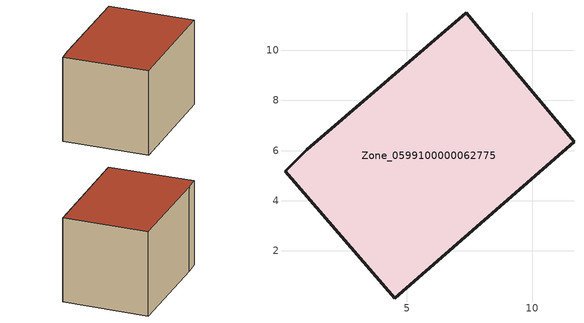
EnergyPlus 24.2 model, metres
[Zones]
Zone_0599100000062775
 floor ground (C_G): 11.67,6.36 4.5,0.11 0.13,5.18 1,6.03 7.36,11.5 z0
 wall outside (C_F): 11.67,6.36 7.36,11.5 1,6.03 0.13,5.18 4.5,0.11 11.67,6.36 z0:6.75
 roof outside (C_R): 4.5,0.11 11.67,6.36 7.36,11.5 1,6.03 0.13,5.18 z6.75
[BUILDING]
Pand.0599100000062775: North Axis=0; Terrain=City; Loads Convergence Tolerance Value=0.04; Temperature Convergence Tolerance Value=0.4; Solar Distribution=FullExterior; Maximum Number of Warmup Days=25; Minimum Number of Warmup Days=1
[Site:Location]
Rotterdam.The.Hague.AP_ZH_NLD Design_Conditions: Latitude=51.96; Longitude=4.45; Time Zone=1; Elevation=-4.5
[SITE:GROUNDTEMPERATURE:BUILDINGSURFACE]
18, 18, 18, 18, 18, 18, 18, 18, 18, 18, 18, 18
[MATERIAL] Thermal Absorptance=0.9; Solar Absorptance=0.7; Visible Absorptance=0.7
Name | Roughness | Thickness | Conductivity | Density | Specific Heat
G.D.1965 | MediumSmooth | 0.15 | 1 | 540 | 1210
F.D.1965 | Rough | 0.3 | 0.857143 | 1920 | 840
R.D.1965 | MediumRough | 0.2 | 0.08 | 1500 | 1000
[CONSTRUCTION]
C_G: G.D.1965
C_F: F.D.1965
C_R: R.D.1965
[ZONE]
Zone_0599100000062775: Type=1; Multiplier=1; Ceiling Height=Autocalculate; Volume=Autocalculate; Floor Area=autocalculate; Part of Total Floor Area=Yes
[ZONEINFILTRATION:DESIGNFLOWRATE]
Infil_Zone_0599100000062775: Zone or ZoneList or Space or SpaceList=Zone_0599100000062775; Schedule=AlwaysOn; Design Flow Rate Calculation Method=Flow/Area; Flow Rate per Floor Area=0.0042; Constant Term Coefficient=1; Temperature Term Coefficient=0; Velocity Term Coefficient=0; Velocity Squared Term Coefficient=0
[HVACTEMPLATE:ZONE:IDEALLOADSAIRSYSTEM]
Zone_0599100000062775: Maximum Heating Supply Air Temperature=50; Minimum Cooling Supply Air Temperature=13; Maximum Heating Supply Air Humidity Ratio=0.0156; Minimum Cooling Supply Air Humidity Ratio=0.0077; Heating Limit=NoLimit; Cooling Limit=NoLimit; Dehumidification Control Type=ConstantSensibleHeatRatio; Cooling Sensible Heat Ratio=0.7; Dehumidification Setpoint=60; Humidification Control Type=None; Humidification Setpoint=30; Outdoor Air Method=None; Outdoor Air Flow Rate per Person=0.00944; Outdoor Air Flow Rate per Zone Floor Area=0; Outdoor Air Flow Rate per Zone=0; Demand Controlled Ventilation Type=None; Outdoor Air Economizer Type=NoEconomizer; Heat Recovery Type=None; Sensible Heat Recovery Effectiveness=0.7; Latent Heat Recovery Effectiveness=0.65
[ZONECONTROL:THERMOSTAT]
ThermostatControl_Zone_0599100000062775: Zone or ZoneList=Zone_0599100000062775; Control Type Schedule=DualSetpointControlType; Control 1=Thermostat_Zone_0599100000062775; Temperature Difference Between Cutout And Setpoint=0
[THERMOSTATSETPOINT:DUALSETPOINT]
Thermostat_Zone_0599100000062775: Heating Setpoint Temperature Schedule=HeatingSetpoint_Zone_0599100000062775; Cooling Setpoint Temperature Schedule=CoolingSetpoint_Zone_0599100000062775
[SCHEDULE:COMPACT]
HeatingSetpoint_Zone_0599100000062775: Through: 12/31, For: AllDays, Until: 24:00, 21
CoolingSetpoint_Zone_0599100000062775: Through: 12/31, For: AllDays, Until: 24:00, 24
DualSetpointControlType: Through: 12/31, For: AllDays, Until: 24:00, 4
AlwaysOn: Through: 12/31, For: AllDays, Until: 24:00, 1
